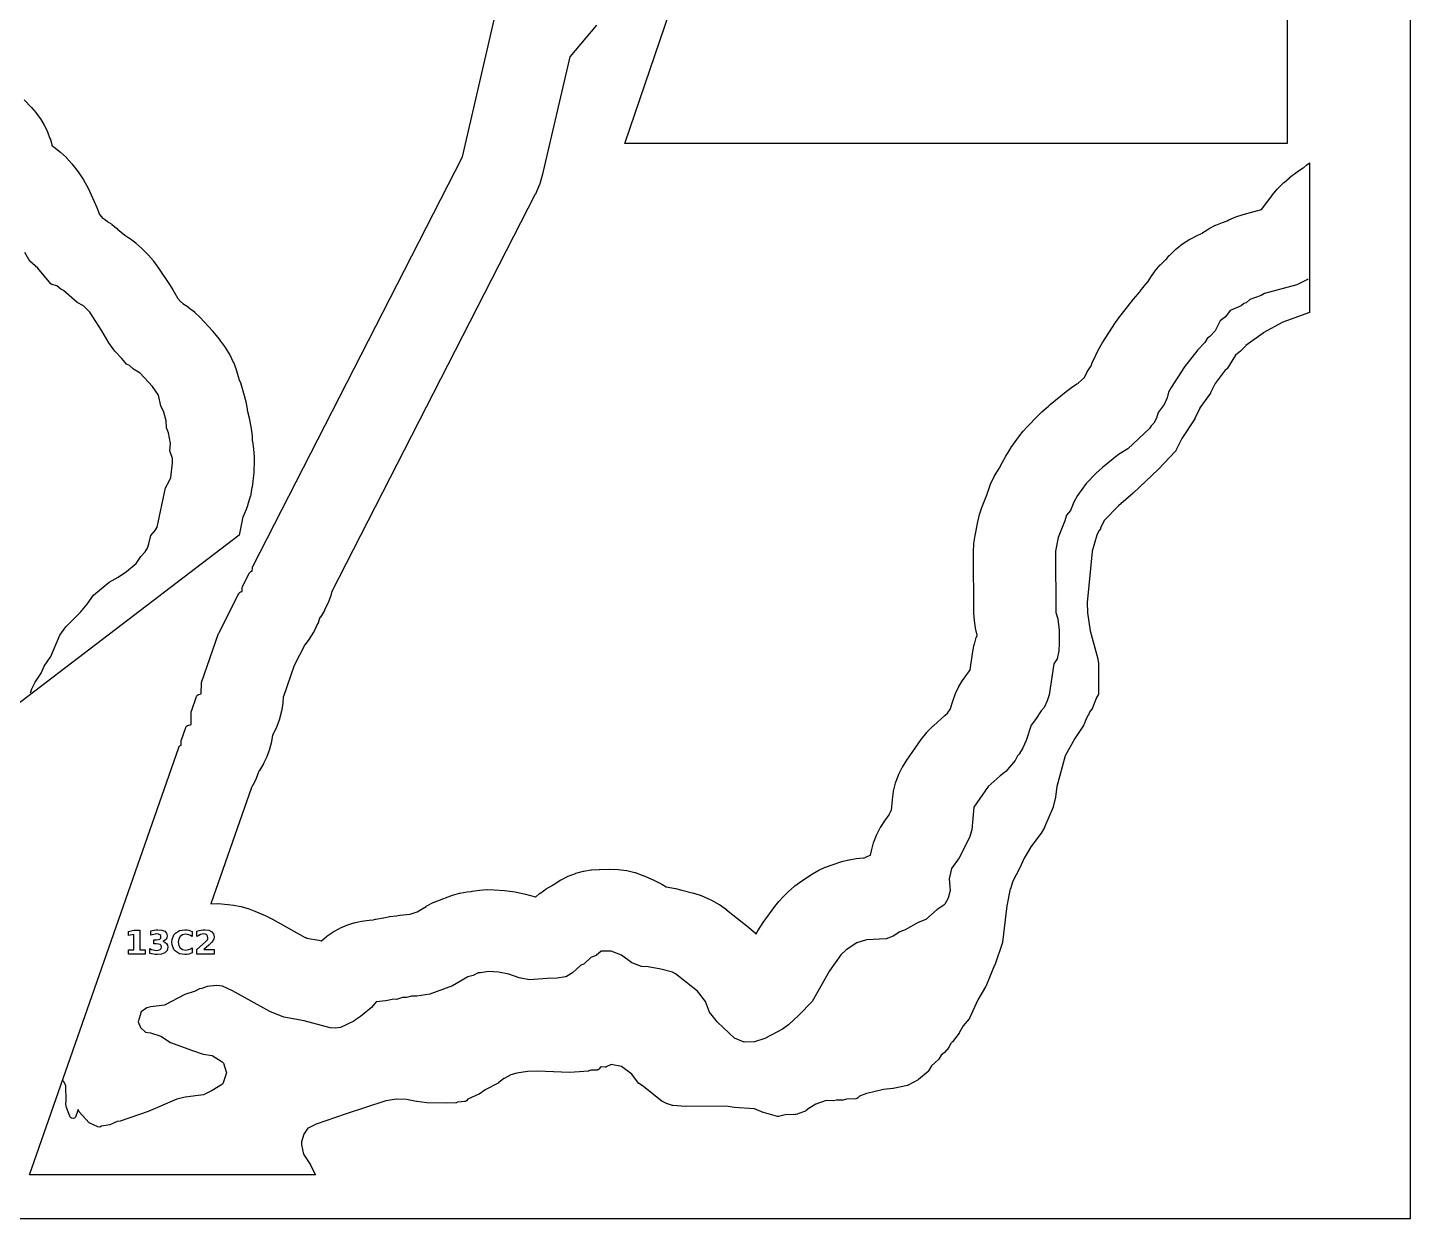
# Model space of a CAD drawing. Header units: millimetres. Extents: x 0 to 841, y 0 to 594.
# Drawn here: x 503.3 to 841, y 0 to 290.9 of the extents above; entities that cross this region are included whole.
import ezdxf

# ---------------------------------------------------------------- set-up
doc = ezdxf.new("R2010")
doc.units = ezdxf.units.MM
for name, color, linetype in [('CUT', 1, 'Continuous'), ('ENGRAVE', 5, 'Continuous'), ('SHEET_EDGE_DO_NOT_CUT', 8, 'Continuous')]:
    doc.layers.add(name, color=color, linetype=linetype)

msp = doc.modelspace()

# ---------------------------------------------------------------- linework, layer by layer
at = {"layer": 'CUT'}
for points in [[(810.93, 397.04), (810.93, 262.62), (649.17, 262.62), (666.34, 313.08)], [(642.19, 291.49), (635.68, 283.78), (635.67, 283.77), (635.67, 283.76), (628.96, 254.83), (628.95, 254.8), (628.26, 252.5), (628.24, 252.44), (627.28, 250.24), (627.27, 250.21), (577.52, 152.98), (577.51, 152.97), (577.51, 152.95), (577.31, 152.2), (577.3, 152.15), (576.65, 150.36), (576.63, 150.32), (575.8, 148.6), (575.78, 148.55), (574.79, 146.92), (574.76, 146.88), (574.69, 146.79), (574.68, 146.78), (574.68, 146.77), (574.13, 145.27), (574.11, 145.22), (573.27, 143.49), (573.24, 143.45), (572.24, 141.81), (572.21, 141.77), (571.05, 140.24), (571.01, 140.2), (570.95, 140.14), (570.95, 140.13), (570.94, 140.12), (568.36, 135.08), (568.35, 135.05), (565.73, 127.53), (565.73, 127.52), (565.72, 127.51), (565.63, 125.88), (565.62, 125.83), (565.32, 123.93), (565.31, 123.88), (564.83, 122.01), (564.81, 121.96), (564.14, 120.15), (564.12, 120.11), (563.28, 118.37), (563.25, 118.33), (563.08, 118.05), (563.08, 118.04), (563.07, 118.03), (562.83, 116.49), (562.82, 116.44), (562.35, 114.63), (562.33, 114.59), (561.69, 112.83), (561.67, 112.79), (560.87, 111.1), (560.85, 111.06), (559.88, 109.46), (559.86, 109.42), (559.82, 109.37), (559.81, 109.36), (559.81, 109.35), (559.79, 109.3), (559.78, 109.25), (559.11, 107.5), (559.09, 107.45), (558.25, 105.77), (558.23, 105.73), (557.96, 105.29), (557.95, 105.28), (557.95, 105.27), (548.01, 76.84), (548.01, 76.83), (548.02, 76.83), (549.77, 76.9), (549.83, 76.9), (552.2, 76.71), (552.23, 76.7), (553.64, 76.5), (553.66, 76.5), (555.37, 76.18), (555.42, 76.17), (557.08, 75.7), (557.13, 75.68), (558.76, 75.06), (558.78, 75.05), (561.26, 73.98), (561.28, 73.97), (563.08, 73.08), (563.1, 73.07), (571.09, 68.6), (571.12, 68.59), (571.36, 68.5), (571.37, 68.49), (571.38, 68.49), (574.36, 67.95), (574.38, 67.95), (575, 67.81), (575.01, 67.81), (575.02, 67.82), (576.3, 68.88), (576.34, 68.91), (577.84, 69.94), (577.88, 69.97), (579.48, 70.85), (579.52, 70.87), (581.2, 71.61), (581.24, 71.62), (582.98, 72.19), (583.02, 72.21), (584.8, 72.61), (584.85, 72.62), (586.67, 72.86), (586.69, 72.87), (587.67, 72.95), (587.71, 72.95), (588.28, 73.09), (588.31, 73.09), (590.18, 73.42), (590.21, 73.43), (590.26, 73.43), (591.7, 73.72), (591.74, 73.73), (593.32, 73.91), (593.34, 73.91), (594.17, 74.08), (594.23, 74.09), (596.61, 74.28), (596.64, 74.28), (596.67, 74.28), (596.68, 74.29), (596.69, 74.29), (598.39, 74.92), (598.4, 74.92), (598.41, 74.93), (600.61, 76.23), (600.64, 76.24), (602.51, 77.22), (602.56, 77.24), (604.52, 78.01), (604.57, 78.03), (604.92, 78.12), (604.93, 78.12), (604.94, 78.13), (605.3, 78.31), (605.34, 78.32), (607.02, 78.96), (607.06, 78.98), (608.78, 79.46), (608.83, 79.47), (610.59, 79.79), (610.63, 79.8), (611.54, 79.88), (611.57, 79.89), (611.87, 79.95), (611.89, 79.95), (613.64, 80.22), (613.68, 80.22), (615.43, 80.33), (615.48, 80.34), (617.24, 80.29), (617.26, 80.29), (619.71, 80.11), (619.74, 80.11), (622.35, 79.74), (622.38, 79.74), (624.85, 79.22), (624.88, 79.22), (627.36, 78.53), (627.38, 78.53), (627.39, 78.52), (627.4, 78.53), (628.33, 79.34), (628.36, 79.37), (629.87, 80.46), (629.91, 80.49), (631.52, 81.43), (631.56, 81.45), (631.59, 81.46), (631.61, 81.47), (631.62, 81.48), (631.86, 81.67), (631.9, 81.69), (633.52, 82.71), (633.57, 82.73), (635.28, 83.59), (635.32, 83.61), (637.11, 84.29), (637.16, 84.3), (639.01, 84.8), (639.06, 84.81), (640.94, 85.13), (640.99, 85.14), (642.91, 85.27), (642.94, 85.27), (645.41, 85.32), (645.44, 85.32), (647.48, 85.25), (647.54, 85.25), (649.55, 84.97), (649.6, 84.96), (651.58, 84.47), (651.63, 84.46), (653.55, 83.76), (653.58, 83.76), (656.05, 82.72), (656.08, 82.7), (658.15, 81.68), (658.2, 81.65), (659.22, 80.99), (659.24, 80.99), (659.25, 80.98), (661.5, 80.57), (661.52, 80.57), (663.05, 80.22), (663.07, 80.22), (665.95, 79.45), (665.97, 79.44), (667.77, 78.87), (667.82, 78.85), (669.56, 78.1), (669.58, 78.09), (670.31, 77.74), (670.33, 77.72), (672.19, 76.69), (672.24, 76.66), (673.97, 75.43), (673.99, 75.41), (679.35, 71.17), (679.37, 71.15), (681.12, 69.57), (681.17, 69.53), (681.2, 69.5), (681.2, 69.49), (681.21, 69.5), (681.61, 70.22), (681.63, 70.24), (682.94, 72.29), (682.96, 72.32), (685.77, 76.17), (685.78, 76.19), (686.73, 77.38), (686.75, 77.41), (687.78, 78.52), (687.8, 78.54), (689.03, 79.77), (689.05, 79.79), (690.61, 81.19), (690.65, 81.22), (692.35, 82.45), (692.37, 82.46), (694.99, 84.15), (695.01, 84.16), (696.51, 85.03), (696.54, 85.05), (698.1, 85.78), (698.14, 85.8), (699.77, 86.39), (699.79, 86.4), (702.16, 87.15), (702.18, 87.16), (703.87, 87.61), (703.91, 87.62), (705.62, 87.92), (705.67, 87.92), (707.41, 88.07), (707.43, 88.07), (707.65, 88.08), (707.66, 88.08), (707.67, 88.08), (708.07, 88.28), (708.11, 88.3), (709.11, 88.7), (709.12, 88.7), (709.12, 88.71), (709.36, 89.81), (709.37, 89.83), (709.89, 91.74), (709.91, 91.78), (710.62, 93.62), (710.64, 93.66), (711.53, 95.41), (711.55, 95.46), (712.62, 97.12), (712.64, 97.14), (713.69, 98.61), (713.7, 98.64), (714.23, 99.65), (714.24, 99.66), (714.24, 99.67), (714.48, 102.28), (714.48, 102.31), (714.77, 104.33), (714.78, 104.38), (715.28, 106.35), (715.29, 106.4), (715.99, 108.31), (716.01, 108.36), (716.9, 110.18), (716.93, 110.23), (718.01, 111.96), (718.03, 111.98), (721.52, 116.96), (721.53, 116.98), (722.9, 118.71), (722.93, 118.75), (724.48, 120.32), (724.5, 120.33), (727.38, 122.94), (727.4, 122.96), (727.97, 123.43), (727.98, 123.44), (727.99, 123.45), (728.16, 123.76), (728.19, 123.8), (728.57, 124.33), (728.58, 124.34), (728.58, 124.35), (729.31, 126.61), (729.32, 126.63), (729.93, 128.27), (729.94, 128.31), (730.69, 129.88), (730.71, 129.92), (731.59, 131.41), (731.62, 131.45), (732.64, 132.87), (732.65, 132.88), (733.14, 133.51), (733.16, 133.53), (733.46, 134), (733.47, 134.01), (733.47, 134.02), (734.15, 138.49), (734.16, 138.51), (734.5, 140.22), (734.51, 140.26), (734.99, 141.92), (735.01, 141.96), (735.19, 142.44), (735.2, 142.45), (735.2, 142.46), (735.19, 142.47), (735.19, 142.5), (734.78, 144.21), (734.77, 144.25), (734.51, 146.02), (734.51, 146.06), (734.41, 147.85), (734.41, 147.88), (734.3, 162.83), (734.31, 162.86), (734.39, 164.82), (734.39, 164.87), (734.67, 166.81), (734.68, 166.84), (735.33, 170.17), (735.33, 170.19), (735.76, 171.94), (735.77, 171.98), (736.35, 173.69), (736.36, 173.71), (737.63, 176.91), (737.63, 176.93), (737.76, 177.36), (737.77, 177.39), (738.47, 179.41), (738.49, 179.46), (739.4, 181.37), (739.43, 181.42), (740.55, 183.23), (740.58, 183.28), (740.75, 183.49), (740.76, 183.5), (740.76, 183.51), (741.29, 184.6), (741.3, 184.62), (742.18, 186.21), (742.19, 186.24), (743.43, 188.2), (743.44, 188.22), (745.54, 191.15), (745.55, 191.16), (746.45, 192.33), (746.47, 192.35), (747.45, 193.45), (747.47, 193.46), (749.9, 195.96), (749.91, 195.98), (751.01, 197.03), (751.03, 197.04), (752.58, 198.41), (752.59, 198.42), (753.06, 198.82), (753.06, 198.82), (756.93, 202.02), (756.94, 202.03), (758.2, 202.99), (758.23, 203.01), (759.56, 203.87), (759.58, 203.88), (759.93, 204.09), (759.94, 204.09), (759.96, 204.1), (761.4, 205.47), (761.41, 205.48), (761.42, 205.49), (762.07, 206.77), (762.1, 206.81), (763.05, 208.32), (763.07, 208.34), (763.08, 208.37), (763.09, 208.38), (763.1, 208.39), (763.22, 208.8), (763.24, 208.85), (764.15, 210.92), (764.16, 210.95), (764.73, 212.06), (764.74, 212.08), (765.74, 213.81), (765.76, 213.84), (769, 218.86), (769.01, 218.88), (770.08, 220.37), (770.09, 220.39), (773.36, 224.55), (773.38, 224.57), (774.54, 225.91), (774.55, 225.92), (774.78, 226.17), (774.79, 226.18), (774.8, 226.19), (774.99, 226.49), (775.02, 226.54), (776.32, 228.18), (776.36, 228.23), (776.99, 228.86), (776.99, 228.87), (777, 228.88), (777.6, 229.93), (777.62, 229.98), (778.68, 231.49), (778.71, 231.53), (779.91, 232.94), (779.94, 232.97), (781.27, 234.26), (781.31, 234.29), (781.52, 234.46), (781.53, 234.47), (781.54, 234.48), (782.12, 235.21), (782.16, 235.25), (783.65, 236.73), (783.69, 236.76), (785.33, 238.07), (785.37, 238.11), (787.15, 239.23), (787.19, 239.26), (789.09, 240.2), (789.11, 240.21), (789.82, 240.51), (789.85, 240.53), (790.2, 240.74), (790.22, 240.76), (790.3, 240.82), (790.34, 240.85), (791.81, 241.79), (791.85, 241.81), (793.41, 242.62), (793.45, 242.64), (795.08, 243.3), (795.1, 243.31), (796.27, 243.73), (796.28, 243.73), (796.29, 243.74), (796.66, 243.94), (796.7, 243.96), (798.36, 244.67), (798.4, 244.68), (800.13, 245.24), (800.15, 245.24), (804.64, 246.46), (804.65, 246.47), (804.66, 246.48), (807.23, 249.92), (807.24, 249.95), (808.58, 251.56), (808.62, 251.6), (810.13, 253.06), (810.15, 253.08), (811.49, 254.26), (811.52, 254.28), (813.69, 255.92), (813.72, 255.94), (814.85, 256.68), (814.87, 256.7), (815.82, 257.45), (815.84, 257.47), (816.38, 257.86), (816.38, 221.28), (809.86, 218.96), (809.86, 218.96), (809.85, 218.95), (809.84, 218.95), (805.05, 216.32), (805.02, 216.3), (800.83, 213.22), (800.82, 213.21), (800.81, 213.2), (799.54, 211.88), (799.49, 211.84), (798.33, 210.88), (798.32, 210.87), (798.31, 210.86), (796.33, 207.7), (796.3, 207.66), (796.26, 207.61), (796.22, 207.58), (795.81, 207.25), (795.8, 207.25), (795.8, 207.24), (793.32, 203.97), (793.32, 203.96), (793.31, 203.95), (792.19, 201.67), (792.17, 201.63), (792.15, 201.6), (789.61, 198), (789.6, 197.99), (789.6, 197.98), (788.38, 195.4), (788.35, 195.34), (785.17, 190.53), (785.15, 190.5), (783.75, 187.6), (783.73, 187.56), (783.7, 187.51), (783.67, 187.47), (779.4, 182.99), (779.38, 182.97), (773.34, 177.23), (773.32, 177.21), (769.71, 174.09), (769.7, 174.07), (766.25, 170.52), (766.24, 170.51), (766.23, 170.49), (765.35, 168.59), (765.33, 168.55), (765.31, 168.51), (765.28, 168.48), (764.89, 168), (764.88, 167.99), (764.88, 167.98), (764.4, 166.94), (764.4, 166.93), (764.39, 166.92), (763.28, 162.99), (763.27, 162.98), (763.27, 162.96), (762.03, 150.48), (762.03, 150.45), (762.11, 147.98), (762.11, 147.95), (762.8, 143.54), (762.8, 143.51), (764.66, 136.7), (764.67, 136.64), (764.82, 135.58), (764.83, 135.51), (764.81, 128.13), (764.81, 128.08), (764.8, 128.03), (764.79, 127.98), (764.77, 127.93), (764.75, 127.88), (764.27, 127.06), (764.26, 127.05), (764.26, 127.04), (763.35, 124.71), (763.33, 124.67), (763.31, 124.62), (763.28, 124.59), (762.61, 123.71), (762.6, 123.7), (762.6, 123.69), (762.39, 123.02), (762.37, 122.98), (762.36, 122.95), (762.34, 122.91), (761.79, 122.04), (761.78, 122.03), (761.78, 122.01), (761.22, 120.55), (761.2, 120.5), (761.17, 120.45), (759.04, 117.26), (759.03, 117.24), (756.73, 113), (756.73, 112.99), (756.72, 112.98), (754.64, 105.53), (754.64, 105.5), (754.3, 102.98), (754.29, 102.94), (753.77, 100.54), (753.76, 100.49), (753.75, 100.45), (751.65, 95.56), (751.63, 95.51), (750.81, 94.1), (750.78, 94.05), (748.15, 90.49), (748.13, 90.47), (746.67, 88.03), (746.66, 88), (745.55, 85.48), (745.53, 85.45), (743.92, 82.41), (743.91, 82.4), (743.91, 82.39), (743.3, 80.5), (743.29, 80.47), (742.47, 76.37), (742.46, 76.35), (741.38, 67.48), (741.37, 67.43), (741.36, 67.38), (739.48, 61.88), (739.47, 61.85), (737.29, 56.64), (737.26, 56.58), (735.37, 53.43), (735.36, 53.4), (733.36, 48.91), (733.34, 48.86), (733.31, 48.82), (733.28, 48.78), (731.77, 47.05), (731.77, 47.04), (731.76, 47.03), (730.8, 45.32), (730.77, 45.27), (729.19, 43.11), (729.15, 43.07), (729.12, 43.03), (728.68, 42.64), (728.67, 42.64), (728.67, 42.62), (728.32, 41.88), (728.3, 41.84), (728.27, 41.8), (728.25, 41.77), (727.19, 40.53), (727.16, 40.5), (727.12, 40.47), (726.43, 39.9), (726.42, 39.89), (726.41, 39.87), (725.82, 38.89), (725.8, 38.86), (725.77, 38.82), (725.74, 38.79), (724.08, 37.25), (724.07, 37.24), (724.06, 37.23), (723.32, 36.04), (723.29, 36), (723.26, 35.96), (723.22, 35.92), (720.86, 33.89), (720.81, 33.86), (720.77, 33.83), (718.34, 32.53), (718.3, 32.51), (718.26, 32.5), (718.21, 32.49), (714.67, 31.72), (714.61, 31.71), (712.31, 31.48), (712.28, 31.48), (708.22, 30.5), (708.19, 30.49), (706.49, 29.83), (706.48, 29.83), (706.47, 29.82), (706.01, 29.41), (705.98, 29.38), (705.94, 29.35), (705.89, 29.33), (705.78, 29.28), (705.74, 29.26), (705.69, 29.25), (705.64, 29.24), (705.6, 29.23), (703.35, 29.13), (703.34, 29.12), (703.32, 29.12), (702.47, 28.91), (702.41, 28.9), (702.36, 28.9), (700.83, 28.88), (700.82, 28.88), (700.8, 28.87), (700.13, 28.73), (700.08, 28.72), (700.04, 28.72), (699.99, 28.72), (698.33, 28.81), (698.32, 28.81), (698.3, 28.81), (695.83, 27.93), (695.82, 27.93), (695.81, 27.92), (694.29, 27.03), (694.28, 27.03), (694.27, 27.02), (693.38, 26.27), (693.33, 26.24), (693.28, 26.21), (693.23, 26.19), (691.37, 25.5), (691.32, 25.48), (690.89, 25.37), (690.83, 25.36), (690.77, 25.36), (688.33, 25.33), (688.32, 25.33), (688.31, 25.33), (686.68, 24.9), (686.63, 24.89), (686.57, 24.88), (686.52, 24.88), (686.47, 24.89), (686.42, 24.9), (682.97, 25.88), (682.92, 25.9), (680.81, 26.76), (680.8, 26.76), (680.78, 26.77), (675.88, 27.11), (675.83, 27.12), (673.87, 27.44), (673.86, 27.44), (673.85, 27.44), (663.97, 27.33), (663.92, 27.33), (660.87, 27.59), (660.82, 27.59), (660.77, 27.61), (659.55, 27.96), (659.51, 27.98), (659.47, 27.99), (658.3, 28.56), (658.25, 28.59), (658.21, 28.62), (653.35, 32.46), (653.32, 32.47), (652.62, 32.91), (652.58, 32.93), (652.54, 32.96), (652.51, 33), (652.48, 33.03), (650.82, 35.24), (650.82, 35.25), (650.81, 35.25), (648.34, 37.07), (648.33, 37.07), (648.32, 37.08), (645.83, 37.59), (645.82, 37.59), (645.81, 37.59), (644.61, 36.99), (644.56, 36.97), (644.51, 36.95), (644.46, 36.94), (644.41, 36.94), (644.36, 36.94), (643.33, 36.99), (643.32, 36.99), (643.31, 36.98), (642.82, 36.47), (642.79, 36.44), (642.75, 36.41), (642.72, 36.38), (642.68, 36.36), (642.52, 36.28), (642.48, 36.27), (642.44, 36.25), (642.39, 36.24), (642.35, 36.24), (642.3, 36.23), (640.83, 36.22), (640.82, 36.22), (640.8, 36.21), (640.33, 36.01), (640.28, 35.99), (640.23, 35.97), (640.18, 35.97), (638.07, 35.77), (638.05, 35.76), (635.66, 35.63), (635.61, 35.63), (627.82, 35.98), (627.8, 35.98), (625.41, 35.89), (625.38, 35.89), (622.78, 35.49), (622.75, 35.48), (621.28, 35.04), (621.27, 35.04), (621.26, 35.03), (619.64, 34.21), (619.63, 34.2), (619.62, 34.2), (618.3, 33.09), (618.26, 33.05), (618.21, 33.03), (615, 31.36), (614.98, 31.34), (613.52, 30.35), (613.48, 30.33), (613.44, 30.31), (610.83, 29.15), (610.82, 29.14), (610.81, 29.13), (610.45, 28.74), (610.41, 28.7), (610.37, 28.67), (610.33, 28.64), (610.28, 28.62), (610.12, 28.55), (610.07, 28.53), (610.02, 28.52), (609.96, 28.51), (608.33, 28.39), (608.32, 28.38), (608.3, 28.38), (608.02, 28.25), (607.98, 28.24), (607.93, 28.23), (607.88, 28.22), (607.84, 28.21), (605.67, 28.13), (605.64, 28.13), (600.81, 28.26), (600.77, 28.26), (598.31, 28.52), (598.26, 28.53), (595.81, 29), (595.8, 29), (595.79, 29), (593.33, 29.08), (593.32, 29.08), (593.31, 29.08), (590.81, 28.72), (590.8, 28.72), (590.79, 28.71), (580.82, 25.49), (580.82, 25.48), (573.73, 23), (573.71, 22.99), (571.76, 22.06), (571.75, 22.05), (571.75, 22.04), (570.72, 20.6), (570.72, 20.59), (570.71, 20.58), (570.19, 18.66), (570.19, 18.65), (570.18, 18.64), (570.15, 18.02), (570.15, 18.01), (570.15, 18), (570.64, 15.69), (570.64, 15.68), (570.65, 15.67), (572.33, 13.05), (572.35, 13), (573.55, 10.62), (503.7, 10.62), (540.19, 115.08), (540.21, 115.13), (540.24, 115.18), (540.33, 115.32), (540.36, 115.36), (540.39, 115.4), (540.43, 115.43), (540.47, 115.46), (540.51, 115.49), (540.74, 115.61), (540.75, 115.62), (540.75, 115.63), (540.79, 116.73), (540.8, 116.78), (540.81, 116.83), (540.82, 116.88), (541.88, 119.92), (541.9, 119.97), (541.92, 120.01), (542, 120.14), (542.02, 120.18), (542.06, 120.22), (542.09, 120.25), (542.13, 120.28), (542.21, 120.34), (542.25, 120.37), (542.29, 120.39), (542.34, 120.41), (542.39, 120.42), (543.18, 120.62), (543.19, 120.62), (543.19, 120.63), (543.25, 123.75), (543.25, 123.81), (543.26, 123.86), (543.28, 123.91), (544.55, 127.53), (544.57, 127.58), (544.6, 127.62), (544.63, 127.67), (544.66, 127.71), (544.7, 127.74), (544.88, 127.9), (544.92, 127.93), (544.97, 127.95), (545.01, 127.98), (545.06, 127.99), (545.11, 128), (545.67, 128.12), (545.69, 128.12), (545.69, 128.13), (545.71, 130.8), (545.72, 130.85), (545.73, 130.91), (545.74, 130.96), (549.91, 142.91), (549.94, 142.97), (554.89, 152.66), (554.91, 152.7), (554.94, 152.74), (554.97, 152.78), (555.11, 152.93), (555.14, 152.96), (555.18, 152.99), (555.22, 153.01), (555.26, 153.04), (555.31, 153.05), (555.35, 153.07), (555.65, 153.14), (555.67, 153.15), (555.67, 153.16), (555.68, 154.02), (555.68, 154.07), (555.69, 154.11), (555.7, 154.16), (555.74, 154.31), (555.76, 154.36), (555.78, 154.4), (557.49, 157.74), (557.52, 157.78), (557.55, 157.83), (557.59, 157.87), (557.69, 157.97), (557.73, 158), (557.77, 158.03), (557.81, 158.05), (557.86, 158.07), (557.9, 158.09), (558.14, 158.15), (558.15, 158.16), (558.15, 158.17), (558.16, 158.87), (558.16, 158.91), (558.17, 158.96), (558.18, 159), (558.22, 159.16), (558.24, 159.2), (558.26, 159.25), (609.46, 259.32), (609.47, 259.34), (609.48, 259.35), (617.24, 292.81)], [(502.41, 273.31), (504.2, 271.42), (504.21, 271.41), (505.36, 270.09), (505.39, 270.05), (506.41, 268.65), (506.43, 268.61), (507.32, 267.12), (507.34, 267.08), (508.1, 265.51), (508.11, 265.47), (508.73, 263.84), (508.74, 263.82), (509.11, 262.66), (509.12, 262.64), (509.28, 262.06), (509.29, 262.05), (509.3, 262.04), (509.74, 261.73), (509.76, 261.72), (511.3, 260.52), (511.34, 260.49), (512.74, 259.16), (512.78, 259.12), (514.05, 257.65), (514.07, 257.63), (515.59, 255.68), (515.61, 255.66), (516.92, 253.77), (516.95, 253.72), (518.02, 251.68), (518.04, 251.66), (520.17, 247), (520.18, 246.98), (520.86, 245.24), (520.87, 245.23), (520.87, 245.22), (521.18, 244.88), (521.2, 244.86), (521.51, 244.48), (521.52, 244.47), (521.53, 244.47), (522.02, 244.15), (522.06, 244.12), (522.72, 243.6), (522.74, 243.59), (523.8, 242.89), (523.83, 242.86), (525.25, 241.73), (525.26, 241.71), (526.99, 240.19), (527, 240.18), (527.01, 240.18), (528.02, 239.57), (528.06, 239.54), (529.67, 238.34), (529.71, 238.3), (531.2, 236.92), (531.22, 236.91), (532.76, 235.33), (532.77, 235.31), (533.99, 233.94), (534.02, 233.9), (535.1, 232.42), (535.11, 232.4), (538.07, 227.94), (538.08, 227.92), (538.75, 226.84), (538.76, 226.83), (539.94, 224.76), (539.95, 224.75), (539.95, 224.75), (540.64, 224.04), (540.65, 224.03), (540.81, 223.85), (540.83, 223.83), (541.15, 223.55), (541.18, 223.53), (542.48, 222.67), (542.52, 222.64), (544, 221.46), (544.03, 221.42), (545.39, 220.09), (545.41, 220.07), (548.43, 216.82), (548.45, 216.79), (550.14, 214.71), (550.16, 214.68), (551.58, 212.65), (551.59, 212.63), (552.63, 210.99), (552.65, 210.95), (553.51, 209.22), (553.53, 209.18), (554.22, 207.38), (554.23, 207.34), (554.74, 205.47), (554.75, 205.44), (554.83, 205.07), (554.83, 205.06), (554.84, 205.04), (555.31, 203.97), (555.33, 203.91), (556.03, 201.64), (556.03, 201.61), (556.53, 199.54), (556.53, 199.52), (556.87, 197.76), (556.88, 197.71), (556.9, 197.5), (556.9, 197.47), (557.36, 195.57), (557.36, 195.54), (557.84, 192.94), (557.85, 192.91), (558.08, 191.2), (558.09, 191.16), (558.14, 189.96), (558.15, 189.95), (558.15, 189.94), (558.17, 189.87), (558.18, 189.82), (558.48, 188.02), (558.48, 187.97), (558.61, 186.13), (558.61, 186.11), (558.64, 185.1), (558.63, 185.07), (558.5, 182.27), (558.5, 182.23), (558.08, 178.68), (558.07, 178.65), (557.67, 176.39), (557.65, 176.33), (556.99, 174.14), (556.98, 174.11), (556.64, 173.19), (556.64, 173.17), (555.9, 171.44), (555.88, 171.4), (555.88, 171.38), (555.87, 171.37), (555.87, 171.36), (554.95, 166.92), (435.1, 75.48)]]:
    msp.add_lwpolyline(points, dxfattribs=at)
at = {"layer": 'ENGRAVE'}
for points in [[(503.95, 128.38), (504.31, 129.38), (505.12, 131.03), (506.59, 133.2), (507.34, 134.94), (508.92, 137.27), (511.12, 142.48), (512.59, 144.55), (516.15, 148.1), (517.81, 150.03), (519.35, 152.23), (523.15, 155.43), (525.4, 156.64), (527.45, 158.06), (529.82, 160), (530.93, 161.72), (531.99, 162.87), (532.52, 163.73), (532.91, 164.81), (533.35, 166.81), (534.46, 168.02), (534.93, 168.84), (536.92, 178.52), (537.87, 180.08), (538.21, 181.02), (538.64, 184.61), (538.62, 185.65), (538.02, 187.54), (538.17, 189.32), (537.69, 191.96), (537.17, 193.18), (537.08, 194.88), (536.58, 196.97), (535.8, 198.48), (535.21, 201.15), (533.77, 203.21), (530.73, 206.49), (529.1, 207.45), (528.19, 208.35), (527.43, 208.72), (526.31, 210.09), (524.57, 211.88), (523.13, 213.88), (521.41, 216.88), (518.44, 221.37), (516.88, 222.96), (515.4, 223.75), (512.03, 226.72), (511.39, 227.02), (510.4, 227.87), (509.18, 228.2), (508.91, 228.34), (505.77, 232.13), (503.82, 233.83), (502.59, 235.94)], [(816.08, 229.57), (815.85, 229.41), (813.31, 228.09), (805.37, 225.94), (804.58, 225.46), (801.83, 224.48), (800.9, 223.69), (800.3, 223.51), (799.68, 222.98), (796.98, 221.82), (795.84, 220.24), (794.52, 219.28), (793.29, 216.84), (792.05, 215.49), (791.34, 214.97), (790.79, 213.99), (789.09, 212.19), (785.81, 208.02), (782.55, 202.97), (781.97, 201.84), (781.64, 200.49), (780.84, 198.86), (779.44, 196.86), (778.98, 195.54), (778.33, 194.29), (777.69, 193.62), (777.29, 192.97), (772.03, 188), (769.69, 186.62), (765.81, 183.41), (764.25, 182.04), (761.81, 179.52), (759.7, 176.58), (758.81, 174.97), (757.97, 172.96), (756.98, 171.83), (756.58, 170.46), (754.96, 166.35), (754.3, 162.99), (754.41, 148.01), (754.87, 146.44), (755.19, 143.65), (755.24, 140.46), (755.11, 138.65), (754.74, 136.68), (753.92, 135.47), (752.77, 127.93), (752.29, 126.45), (751.53, 124.83), (750.82, 124.02), (749.46, 121.9), (748.35, 120.49), (747.13, 116.72), (746.38, 114.99), (745.43, 113.42), (745.02, 112.99), (744.45, 111.86), (742.17, 109.14), (740.8, 108.11), (737.9, 105.49), (734.4, 100.49), (733.89, 94.91), (733.35, 93.05), (730.77, 88.11), (728.89, 85.49), (728.34, 82.99), (728.61, 80.11), (728.11, 78.23), (727.27, 76.78), (727.03, 76.53), (725.4, 75.49), (722.67, 73), (720.82, 72.31), (717.59, 70.49), (716.27, 70.04), (714.72, 68.98), (712.97, 68.27), (708.2, 68.08), (705.82, 67.33), (703.18, 65.63), (701.93, 64.38), (699.1, 60.51), (694.91, 52.97), (691.67, 49.61), (689.11, 47.26), (687.67, 46.21), (683.32, 43.93), (680.85, 43.13), (678.29, 43.01), (675.94, 44.02), (671.81, 47.96), (669.84, 50.39), (668.86, 52.99), (666.92, 55.49), (661.55, 59.76), (660.8, 60.12), (657.9, 60.9), (654.85, 61.46), (653.19, 61.51), (650.85, 62.41), (648.32, 64.27), (645.82, 65.32), (643.32, 65.27), (642.12, 64.25), (640.82, 63.72), (639.23, 62.18), (638.32, 61.78), (636.33, 59.98), (634.93, 59.09), (634.64, 58.99), (632.58, 58.67), (630.16, 58.63), (625.85, 58.26), (623.37, 58.74), (620.79, 59.64), (618.29, 60.16), (615.82, 60.34), (613.9, 59.95), (613.32, 59.98), (612.07, 59.3), (610.82, 59.03), (607.03, 56.78), (601.55, 54.76), (598.36, 54.31), (597.02, 54.29), (595.78, 53.95), (594.83, 53.97), (593.39, 53.47), (592.72, 53.58), (590.76, 53.14), (588.37, 52.94), (587.28, 51.48), (584.55, 49.31), (583.32, 48.53), (582.98, 48.17), (579.7, 46.66), (578.37, 46.49), (577.2, 46.54), (570.83, 48.27), (565.82, 49.17), (562.46, 50.52), (553.33, 55.62), (550.83, 56.7), (549.4, 56.9), (547.15, 56.67), (545.85, 56.17), (545.22, 56.09), (544.22, 55.48), (541.63, 54.68), (536.7, 52.12), (533.34, 51.72), (532.4, 51.41), (530.99, 50.49), (530.24, 47.99), (530.82, 46.65), (532.09, 45.49), (533.32, 45.32), (535.78, 44.52), (538.13, 42.99), (543.31, 41.09), (546.17, 40.14), (548.31, 39.78), (550.79, 38.28), (551.11, 37.89), (551.85, 35.53), (551.03, 33.11), (550.84, 32.82), (548.35, 31.22), (546.19, 30.18), (541.73, 29.61), (539.72, 29.09), (532.69, 26.08), (525.91, 23.75), (525.14, 23.66), (523.34, 22.86), (521.32, 22.49), (520.88, 22.28), (520.45, 22.33), (518.27, 23.35), (515.87, 25.99), (515.62, 26.56), (514.93, 24.69), (514.73, 24.5), (514.46, 24.39), (513.97, 24.47), (513.75, 24.65), (513.55, 24.99), (512.76, 27.1), (512.59, 27.93), (512.69, 28.82), (512.63, 32.39), (512.04, 33.6)]]:
    msp.add_lwpolyline(points, dxfattribs=at)
for points in [[(527.92, 65.6), (529.25, 65.6), (529.25, 69.37), (527.89, 69.09), (527.89, 70.12), (529.24, 70.4), (530.67, 70.4), (530.67, 65.6), (532, 65.6), (532, 64.57), (527.92, 64.57), (527.92, 65.6)], [(536.28, 67.71), (536.8, 67.5), (537.17, 67.18), (537.4, 66.75), (537.48, 66.22), (537.32, 65.46), (536.82, 64.9), (536, 64.56), (534.88, 64.45), (534.43, 64.47), (533.98, 64.52), (533.53, 64.61), (533.09, 64.74), (533.09, 65.9), (533.51, 65.72), (533.92, 65.58), (534.34, 65.5), (534.74, 65.48), (535.27, 65.53), (535.66, 65.68), (535.9, 65.93), (535.98, 66.28), (535.9, 66.63), (535.65, 66.88), (535.25, 67.03), (534.69, 67.09), (534.09, 67.09), (534.09, 68.05), (534.72, 68.05), (535.21, 68.1), (535.56, 68.23), (535.77, 68.46), (535.84, 68.77), (535.77, 69.07), (535.57, 69.29), (535.25, 69.43), (534.81, 69.48), (534.44, 69.45), (534.08, 69.39), (533.7, 69.29), (533.34, 69.15), (533.34, 70.25), (533.78, 70.36), (534.22, 70.44), (534.65, 70.49), (535.08, 70.5), (536.07, 70.41), (536.78, 70.13), (537.2, 69.66), (537.34, 69.01), (537.28, 68.54), (537.07, 68.17), (536.74, 67.89), (536.28, 67.71)], [(543.48, 64.89), (543.05, 64.7), (542.61, 64.56), (542.16, 64.48), (541.68, 64.45), (540.37, 64.66), (539.37, 65.27), (539, 65.71), (538.57, 66.81), (538.52, 67.48), (538.57, 68.14), (539, 69.24), (539.37, 69.69), (540.37, 70.3), (541.68, 70.5), (542.16, 70.48), (542.61, 70.39), (543.05, 70.26), (543.48, 70.07), (543.48, 68.86), (543.06, 69.11), (542.65, 69.28), (542.24, 69.38), (541.8, 69.41), (541.08, 69.28), (540.53, 68.9), (540.19, 68.28), (540.07, 67.48), (540.19, 66.67), (540.53, 66.06), (541.08, 65.67), (541.8, 65.54), (542.24, 65.57), (542.65, 65.67), (543.06, 65.85), (543.48, 66.09), (543.48, 64.89)], [(546.29, 65.67), (548.86, 65.67), (548.86, 64.57), (544.62, 64.57), (544.62, 65.67), (546.75, 67.55), (547, 67.81), (547.17, 68.05), (547.27, 68.31), (547.31, 68.57), (547.24, 68.94), (547.03, 69.23), (546.71, 69.41), (546.3, 69.48), (545.93, 69.44), (545.53, 69.33), (545.1, 69.14), (544.64, 68.88), (544.64, 70.16), (545.14, 70.31), (545.64, 70.41), (546.13, 70.48), (546.61, 70.5), (547.54, 70.39), (548.24, 70.04), (548.68, 69.49), (548.82, 68.76), (548.76, 68.3), (548.58, 67.87), (548.19, 67.39), (547.54, 66.76), (546.29, 65.67)]]:
    msp.add_lwpolyline(points, close=True, dxfattribs=at)
at = {"layer": 'SHEET_EDGE_DO_NOT_CUT'}
msp.add_lwpolyline([(0, 0), (841, 0), (841, 594), (0, 594)], close=True, dxfattribs=at)

doc.saveas('drawing.dxf')
